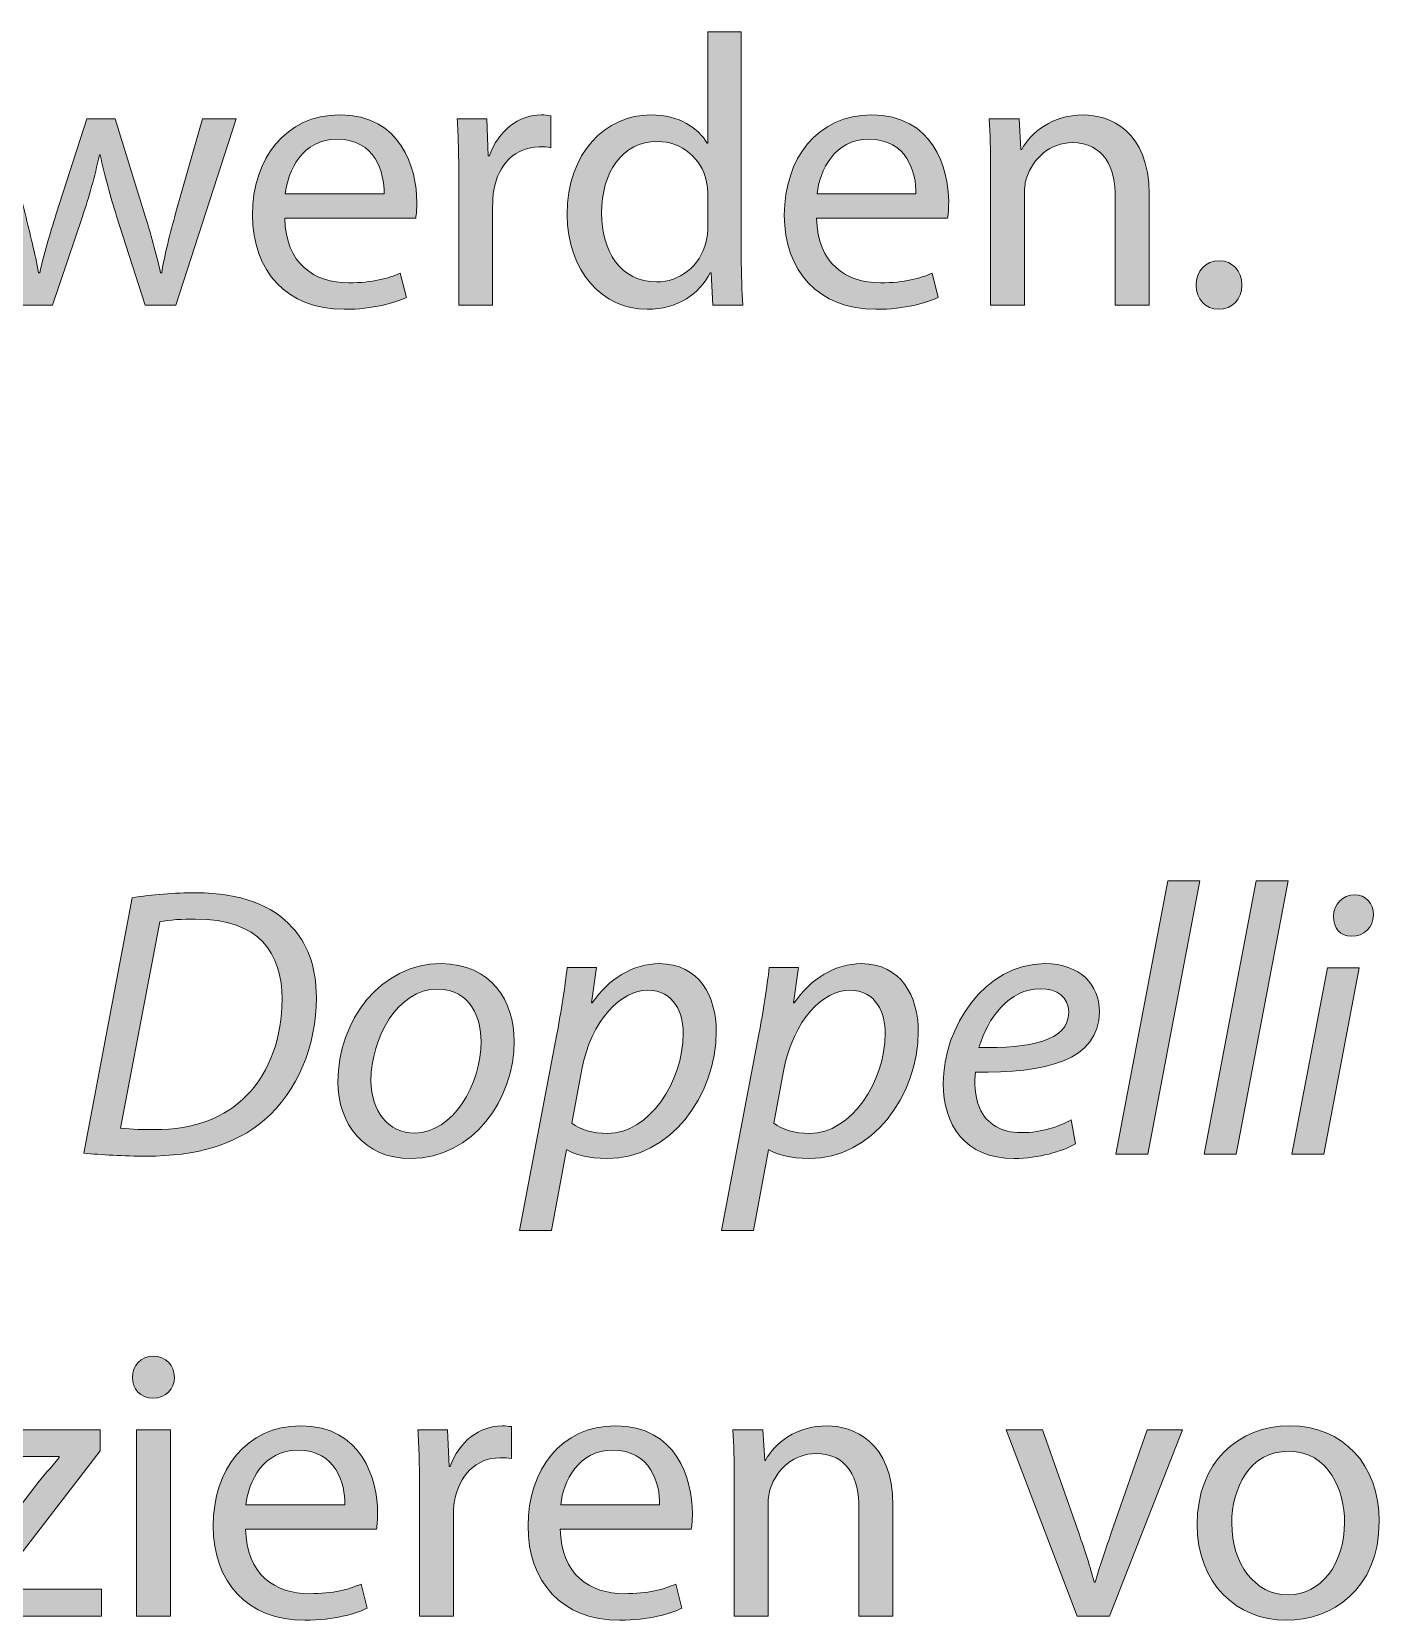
# Model space of a CAD drawing. Header units: inches. Extents: x 0 to 395, y 0 to 191.
# Drawn here: x 357.16 to 373.97, y 84.53 to 104.34 of the extents above; entities that cross this region are included whole.
import ezdxf

# ---------------------------------------------------------------- set-up
doc = ezdxf.new("R2010")
doc.units = ezdxf.units.IN
doc.header["$MEASUREMENT"] = 0
doc.layers.add('Template', color=7, linetype='Continuous')

# ---------------------------------------------------------------- blocks, each defined once
blk = doc.blocks.new('block 4')
at = {"layer": 'Template', "true_color": 0xf6921e}
h = blk.add_hatch(color=30, dxfattribs=at)
h.dxf.hatch_style = 2
edge = h.paths.add_edge_path()
edge.add_spline(control_points=[(366.014, 104.344), (366.014, 104.344), (366.014, 101.535), (366.014, 101.535), (366.014, 101.329), (366.023, 101.093), (366.033, 100.935), (366.033, 100.935), (365.658, 100.935), (365.658, 100.935), (365.658, 100.935), (365.639, 101.338), (365.639, 101.338), (365.639, 101.338), (365.625, 101.338), (365.625, 101.338), (365.5, 101.079), (365.221, 100.882), (364.842, 100.882), (364.28, 100.882), (363.843, 101.357), (363.843, 102.063), (363.839, 102.836), (364.324, 103.307), (364.885, 103.307), (365.246, 103.307), (365.481, 103.139), (365.587, 102.956), (365.587, 102.956), (365.596, 102.956), (365.596, 102.956), (365.596, 102.956), (365.596, 104.344), (365.596, 104.344), (365.596, 104.344), (366.014, 104.344), (366.014, 104.344)], knot_values=[0, 0, 0, 0, 1, 1, 1, 2, 2, 2, 3, 3, 3, 4, 4, 4, 5, 5, 5, 6, 6, 6, 7, 7, 7, 8, 8, 8, 9, 9, 9, 10, 10, 10, 11, 11, 11, 12, 12, 12, 12], degree=3, periodic=1)
edge = h.paths.add_edge_path()
edge.add_spline(control_points=[(365.596, 102.313), (365.596, 102.365), (365.591, 102.437), (365.577, 102.491), (365.514, 102.754), (365.284, 102.975), (364.967, 102.975), (364.53, 102.975), (364.271, 102.591), (364.271, 102.082), (364.271, 101.612), (364.506, 101.223), (364.958, 101.223), (365.241, 101.223), (365.5, 101.415), (365.577, 101.727), (365.591, 101.785), (365.596, 101.842), (365.596, 101.909), (365.596, 101.909), (365.596, 102.313), (365.596, 102.313)], knot_values=[0, 0, 0, 0, 1, 1, 1, 2, 2, 2, 3, 3, 3, 4, 4, 4, 5, 5, 5, 6, 6, 6, 7, 7, 7, 7], degree=3, periodic=1)
h = blk.add_hatch(color=30, dxfattribs=at)
h.dxf.hatch_style = 2
edge = h.paths.add_edge_path()
edge.add_spline(control_points=[(356.769, 103.259), (356.769, 103.259), (357.081, 102.077), (357.081, 102.077), (357.143, 101.818), (357.205, 101.578), (357.249, 101.338), (357.249, 101.338), (357.263, 101.338), (357.263, 101.338), (357.316, 101.573), (357.393, 101.823), (357.469, 102.073), (357.469, 102.073), (357.849, 103.259), (357.849, 103.259), (357.849, 103.259), (358.204, 103.259), (358.204, 103.259), (358.204, 103.259), (358.564, 102.097), (358.564, 102.097), (358.651, 101.818), (358.718, 101.573), (358.771, 101.338), (358.771, 101.338), (358.785, 101.338), (358.785, 101.338), (358.824, 101.573), (358.886, 101.818), (358.963, 102.092), (358.963, 102.092), (359.294, 103.259), (359.294, 103.259), (359.294, 103.259), (359.712, 103.259), (359.712, 103.259), (359.712, 103.259), (358.963, 100.935), (358.963, 100.935), (358.963, 100.935), (358.579, 100.935), (358.579, 100.935), (358.579, 100.935), (358.223, 102.044), (358.223, 102.044), (358.142, 102.303), (358.075, 102.534), (358.017, 102.808), (358.017, 102.808), (358.007, 102.808), (358.007, 102.808), (357.95, 102.529), (357.878, 102.289), (357.796, 102.039), (357.796, 102.039), (357.421, 100.935), (357.421, 100.935), (357.421, 100.935), (357.037, 100.935), (357.037, 100.935), (357.037, 100.935), (356.337, 103.259), (356.337, 103.259), (356.337, 103.259), (356.769, 103.259), (356.769, 103.259)], knot_values=[0, 0, 0, 0, 1, 1, 1, 2, 2, 2, 3, 3, 3, 4, 4, 4, 5, 5, 5, 6, 6, 6, 7, 7, 7, 8, 8, 8, 9, 9, 9, 10, 10, 10, 11, 11, 11, 12, 12, 12, 13, 13, 13, 14, 14, 14, 15, 15, 15, 16, 16, 16, 17, 17, 17, 18, 18, 18, 19, 19, 19, 20, 20, 20, 21, 21, 21, 22, 22, 22, 22], degree=3, periodic=1)
h = blk.add_hatch(color=30, dxfattribs=at)
h.dxf.hatch_style = 2
edge = h.paths.add_edge_path()
edge.add_spline(control_points=[(360.32, 102.02), (360.33, 101.448), (360.69, 101.213), (361.118, 101.213), (361.42, 101.213), (361.607, 101.266), (361.761, 101.333), (361.761, 101.333), (361.838, 101.031), (361.838, 101.031), (361.689, 100.964), (361.43, 100.882), (361.06, 100.882), (360.345, 100.882), (359.917, 101.357), (359.917, 102.058), (359.917, 102.759), (360.33, 103.307), (361.007, 103.307), (361.771, 103.307), (361.967, 102.644), (361.967, 102.217), (361.967, 102.13), (361.962, 102.068), (361.953, 102.02), (361.953, 102.02), (360.32, 102.02), (360.32, 102.02)], knot_values=[0, 0, 0, 0, 1, 1, 1, 2, 2, 2, 3, 3, 3, 4, 4, 4, 5, 5, 5, 6, 6, 6, 7, 7, 7, 8, 8, 8, 9, 9, 9, 9], degree=3, periodic=1)
edge = h.paths.add_edge_path()
edge.add_spline(control_points=[(361.559, 102.322), (361.564, 102.586), (361.449, 103.004), (360.974, 103.004), (360.541, 103.004), (360.359, 102.615), (360.325, 102.322), (360.325, 102.322), (361.559, 102.322), (361.559, 102.322)], knot_values=[0, 0, 0, 0, 1, 1, 1, 2, 2, 2, 3, 3, 3, 3], degree=3, periodic=1)
h = blk.add_hatch(color=30, dxfattribs=at)
h.dxf.hatch_style = 2
edge = h.paths.add_edge_path()
edge.add_spline(control_points=[(362.49, 102.534), (362.49, 102.808), (362.485, 103.043), (362.471, 103.259), (362.471, 103.259), (362.84, 103.259), (362.84, 103.259), (362.84, 103.259), (362.859, 102.798), (362.859, 102.798), (362.859, 102.798), (362.874, 102.798), (362.874, 102.798), (362.979, 103.11), (363.239, 103.307), (363.522, 103.307), (363.565, 103.307), (363.599, 103.302), (363.637, 103.297), (363.637, 103.297), (363.637, 102.898), (363.637, 102.898), (363.594, 102.908), (363.551, 102.908), (363.493, 102.908), (363.196, 102.908), (362.984, 102.687), (362.927, 102.37), (362.917, 102.313), (362.913, 102.241), (362.913, 102.174), (362.913, 102.174), (362.913, 100.935), (362.913, 100.935), (362.913, 100.935), (362.49, 100.935), (362.49, 100.935), (362.49, 100.935), (362.49, 102.534), (362.49, 102.534)], knot_values=[0, 0, 0, 0, 1, 1, 1, 2, 2, 2, 3, 3, 3, 4, 4, 4, 5, 5, 5, 6, 6, 6, 7, 7, 7, 8, 8, 8, 9, 9, 9, 10, 10, 10, 11, 11, 11, 12, 12, 12, 13, 13, 13, 13], degree=3, periodic=1)
h = blk.add_hatch(color=30, dxfattribs=at)
h.dxf.hatch_style = 2
edge = h.paths.add_edge_path()
edge.add_spline(control_points=[(366.954, 102.02), (366.964, 101.448), (367.324, 101.213), (367.751, 101.213), (368.053, 101.213), (368.241, 101.266), (368.394, 101.333), (368.394, 101.333), (368.471, 101.031), (368.471, 101.031), (368.322, 100.964), (368.063, 100.882), (367.693, 100.882), (366.978, 100.882), (366.551, 101.357), (366.551, 102.058), (366.551, 102.759), (366.964, 103.307), (367.641, 103.307), (368.404, 103.307), (368.601, 102.644), (368.601, 102.217), (368.601, 102.13), (368.596, 102.068), (368.587, 102.02), (368.587, 102.02), (366.954, 102.02), (366.954, 102.02)], knot_values=[0, 0, 0, 0, 1, 1, 1, 2, 2, 2, 3, 3, 3, 4, 4, 4, 5, 5, 5, 6, 6, 6, 7, 7, 7, 8, 8, 8, 9, 9, 9, 9], degree=3, periodic=1)
edge = h.paths.add_edge_path()
edge.add_spline(control_points=[(368.193, 102.322), (368.197, 102.586), (368.082, 103.004), (367.607, 103.004), (367.175, 103.004), (366.992, 102.615), (366.959, 102.322), (366.959, 102.322), (368.193, 102.322), (368.193, 102.322)], knot_values=[0, 0, 0, 0, 1, 1, 1, 2, 2, 2, 3, 3, 3, 3], degree=3, periodic=1)
h = blk.add_hatch(color=30, dxfattribs=at)
h.dxf.hatch_style = 2
edge = h.paths.add_edge_path()
edge.add_spline(control_points=[(369.123, 102.63), (369.123, 102.875), (369.119, 103.067), (369.104, 103.259), (369.104, 103.259), (369.479, 103.259), (369.479, 103.259), (369.479, 103.259), (369.503, 102.875), (369.503, 102.875), (369.503, 102.875), (369.512, 102.875), (369.512, 102.875), (369.628, 103.091), (369.896, 103.307), (370.281, 103.307), (370.602, 103.307), (371.102, 103.115), (371.102, 102.318), (371.102, 102.318), (371.102, 100.935), (371.102, 100.935), (371.102, 100.935), (370.679, 100.935), (370.679, 100.935), (370.679, 100.935), (370.679, 102.275), (370.679, 102.275), (370.679, 102.649), (370.54, 102.961), (370.141, 102.961), (369.868, 102.961), (369.652, 102.764), (369.575, 102.529), (369.555, 102.476), (369.546, 102.404), (369.546, 102.332), (369.546, 102.332), (369.546, 100.935), (369.546, 100.935), (369.546, 100.935), (369.123, 100.935), (369.123, 100.935), (369.123, 100.935), (369.123, 102.63), (369.123, 102.63)], knot_values=[0, 0, 0, 0, 1, 1, 1, 2, 2, 2, 3, 3, 3, 4, 4, 4, 5, 5, 5, 6, 6, 6, 7, 7, 7, 8, 8, 8, 9, 9, 9, 10, 10, 10, 11, 11, 11, 12, 12, 12, 13, 13, 13, 14, 14, 14, 15, 15, 15, 15], degree=3, periodic=1)
h = blk.add_hatch(color=30, dxfattribs=at)
h.dxf.hatch_style = 2
edge = h.paths.add_edge_path()
edge.add_spline(control_points=[(371.687, 101.185), (371.687, 101.357), (371.806, 101.487), (371.975, 101.487), (372.143, 101.487), (372.258, 101.362), (372.258, 101.185), (372.258, 101.012), (372.143, 100.882), (371.965, 100.882), (371.802, 100.882), (371.687, 101.012), (371.687, 101.185)], knot_values=[0, 0, 0, 0, 1, 1, 1, 2, 2, 2, 3, 3, 3, 4, 4, 4, 4], degree=3, periodic=1)
at = {"layer": 'Template', "lineweight": 0}
for points, knots in [([(366.014, 104.344), (366.014, 104.344), (366.014, 101.535), (366.014, 101.535), (366.014, 101.329), (366.023, 101.093), (366.033, 100.935), (366.033, 100.935), (365.658, 100.935), (365.658, 100.935), (365.658, 100.935), (365.639, 101.338), (365.639, 101.338), (365.639, 101.338), (365.625, 101.338), (365.625, 101.338), (365.5, 101.079), (365.221, 100.882), (364.842, 100.882), (364.28, 100.882), (363.843, 101.357), (363.843, 102.063), (363.839, 102.836), (364.324, 103.307), (364.885, 103.307), (365.246, 103.307), (365.481, 103.139), (365.587, 102.956), (365.587, 102.956), (365.596, 102.956), (365.596, 102.956), (365.596, 102.956), (365.596, 104.344), (365.596, 104.344), (365.596, 104.344), (366.014, 104.344), (366.014, 104.344)], [0, 0, 0, 0, 1, 1, 1, 2, 2, 2, 3, 3, 3, 4, 4, 4, 5, 5, 5, 6, 6, 6, 7, 7, 7, 8, 8, 8, 9, 9, 9, 10, 10, 10, 11, 11, 11, 12, 12, 12, 12]), ([(356.769, 103.259), (356.769, 103.259), (357.081, 102.077), (357.081, 102.077), (357.143, 101.818), (357.205, 101.578), (357.249, 101.338), (357.249, 101.338), (357.263, 101.338), (357.263, 101.338), (357.316, 101.573), (357.393, 101.823), (357.469, 102.073), (357.469, 102.073), (357.849, 103.259), (357.849, 103.259), (357.849, 103.259), (358.204, 103.259), (358.204, 103.259), (358.204, 103.259), (358.564, 102.097), (358.564, 102.097), (358.651, 101.818), (358.718, 101.573), (358.771, 101.338), (358.771, 101.338), (358.785, 101.338), (358.785, 101.338), (358.824, 101.573), (358.886, 101.818), (358.963, 102.092), (358.963, 102.092), (359.294, 103.259), (359.294, 103.259), (359.294, 103.259), (359.712, 103.259), (359.712, 103.259), (359.712, 103.259), (358.963, 100.935), (358.963, 100.935), (358.963, 100.935), (358.579, 100.935), (358.579, 100.935), (358.579, 100.935), (358.223, 102.044), (358.223, 102.044), (358.142, 102.303), (358.075, 102.534), (358.017, 102.808), (358.017, 102.808), (358.007, 102.808), (358.007, 102.808), (357.95, 102.529), (357.878, 102.289), (357.796, 102.039), (357.796, 102.039), (357.421, 100.935), (357.421, 100.935), (357.421, 100.935), (357.037, 100.935), (357.037, 100.935), (357.037, 100.935), (356.337, 103.259), (356.337, 103.259), (356.337, 103.259), (356.769, 103.259), (356.769, 103.259)], [0, 0, 0, 0, 1, 1, 1, 2, 2, 2, 3, 3, 3, 4, 4, 4, 5, 5, 5, 6, 6, 6, 7, 7, 7, 8, 8, 8, 9, 9, 9, 10, 10, 10, 11, 11, 11, 12, 12, 12, 13, 13, 13, 14, 14, 14, 15, 15, 15, 16, 16, 16, 17, 17, 17, 18, 18, 18, 19, 19, 19, 20, 20, 20, 21, 21, 21, 22, 22, 22, 22]), ([(360.32, 102.02), (360.33, 101.448), (360.69, 101.213), (361.118, 101.213), (361.42, 101.213), (361.607, 101.266), (361.761, 101.333), (361.761, 101.333), (361.838, 101.031), (361.838, 101.031), (361.689, 100.964), (361.43, 100.882), (361.06, 100.882), (360.345, 100.882), (359.917, 101.357), (359.917, 102.058), (359.917, 102.759), (360.33, 103.307), (361.007, 103.307), (361.771, 103.307), (361.967, 102.644), (361.967, 102.217), (361.967, 102.13), (361.962, 102.068), (361.953, 102.02), (361.953, 102.02), (360.32, 102.02), (360.32, 102.02)], [0, 0, 0, 0, 1, 1, 1, 2, 2, 2, 3, 3, 3, 4, 4, 4, 5, 5, 5, 6, 6, 6, 7, 7, 7, 8, 8, 8, 9, 9, 9, 9]), ([(362.49, 102.534), (362.49, 102.808), (362.485, 103.043), (362.471, 103.259), (362.471, 103.259), (362.84, 103.259), (362.84, 103.259), (362.84, 103.259), (362.859, 102.798), (362.859, 102.798), (362.859, 102.798), (362.874, 102.798), (362.874, 102.798), (362.979, 103.11), (363.239, 103.307), (363.522, 103.307), (363.565, 103.307), (363.599, 103.302), (363.637, 103.297), (363.637, 103.297), (363.637, 102.898), (363.637, 102.898), (363.594, 102.908), (363.551, 102.908), (363.493, 102.908), (363.196, 102.908), (362.984, 102.687), (362.927, 102.37), (362.917, 102.313), (362.913, 102.241), (362.913, 102.174), (362.913, 102.174), (362.913, 100.935), (362.913, 100.935), (362.913, 100.935), (362.49, 100.935), (362.49, 100.935), (362.49, 100.935), (362.49, 102.534), (362.49, 102.534)], [0, 0, 0, 0, 1, 1, 1, 2, 2, 2, 3, 3, 3, 4, 4, 4, 5, 5, 5, 6, 6, 6, 7, 7, 7, 8, 8, 8, 9, 9, 9, 10, 10, 10, 11, 11, 11, 12, 12, 12, 13, 13, 13, 13]), ([(366.954, 102.02), (366.964, 101.448), (367.324, 101.213), (367.751, 101.213), (368.053, 101.213), (368.241, 101.266), (368.394, 101.333), (368.394, 101.333), (368.471, 101.031), (368.471, 101.031), (368.322, 100.964), (368.063, 100.882), (367.693, 100.882), (366.978, 100.882), (366.551, 101.357), (366.551, 102.058), (366.551, 102.759), (366.964, 103.307), (367.641, 103.307), (368.404, 103.307), (368.601, 102.644), (368.601, 102.217), (368.601, 102.13), (368.596, 102.068), (368.587, 102.02), (368.587, 102.02), (366.954, 102.02), (366.954, 102.02)], [0, 0, 0, 0, 1, 1, 1, 2, 2, 2, 3, 3, 3, 4, 4, 4, 5, 5, 5, 6, 6, 6, 7, 7, 7, 8, 8, 8, 9, 9, 9, 9]), ([(369.123, 102.63), (369.123, 102.875), (369.119, 103.067), (369.104, 103.259), (369.104, 103.259), (369.479, 103.259), (369.479, 103.259), (369.479, 103.259), (369.503, 102.875), (369.503, 102.875), (369.503, 102.875), (369.512, 102.875), (369.512, 102.875), (369.628, 103.091), (369.896, 103.307), (370.281, 103.307), (370.602, 103.307), (371.102, 103.115), (371.102, 102.318), (371.102, 102.318), (371.102, 100.935), (371.102, 100.935), (371.102, 100.935), (370.679, 100.935), (370.679, 100.935), (370.679, 100.935), (370.679, 102.275), (370.679, 102.275), (370.679, 102.649), (370.54, 102.961), (370.141, 102.961), (369.868, 102.961), (369.652, 102.764), (369.575, 102.529), (369.555, 102.476), (369.546, 102.404), (369.546, 102.332), (369.546, 102.332), (369.546, 100.935), (369.546, 100.935), (369.546, 100.935), (369.123, 100.935), (369.123, 100.935), (369.123, 100.935), (369.123, 102.63), (369.123, 102.63)], [0, 0, 0, 0, 1, 1, 1, 2, 2, 2, 3, 3, 3, 4, 4, 4, 5, 5, 5, 6, 6, 6, 7, 7, 7, 8, 8, 8, 9, 9, 9, 10, 10, 10, 11, 11, 11, 12, 12, 12, 13, 13, 13, 14, 14, 14, 15, 15, 15, 15]), ([(361.559, 102.322), (361.564, 102.586), (361.449, 103.004), (360.974, 103.004), (360.541, 103.004), (360.359, 102.615), (360.325, 102.322), (360.325, 102.322), (361.559, 102.322), (361.559, 102.322)], [0, 0, 0, 0, 1, 1, 1, 2, 2, 2, 3, 3, 3, 3]), ([(365.596, 102.313), (365.596, 102.365), (365.591, 102.437), (365.577, 102.491), (365.514, 102.754), (365.284, 102.975), (364.967, 102.975), (364.53, 102.975), (364.271, 102.591), (364.271, 102.082), (364.271, 101.612), (364.506, 101.223), (364.958, 101.223), (365.241, 101.223), (365.5, 101.415), (365.577, 101.727), (365.591, 101.785), (365.596, 101.842), (365.596, 101.909), (365.596, 101.909), (365.596, 102.313), (365.596, 102.313)], [0, 0, 0, 0, 1, 1, 1, 2, 2, 2, 3, 3, 3, 4, 4, 4, 5, 5, 5, 6, 6, 6, 7, 7, 7, 7]), ([(368.193, 102.322), (368.197, 102.586), (368.082, 103.004), (367.607, 103.004), (367.175, 103.004), (366.992, 102.615), (366.959, 102.322), (366.959, 102.322), (368.193, 102.322), (368.193, 102.322)], [0, 0, 0, 0, 1, 1, 1, 2, 2, 2, 3, 3, 3, 3]), ([(371.687, 101.185), (371.687, 101.357), (371.806, 101.487), (371.975, 101.487), (372.143, 101.487), (372.258, 101.362), (372.258, 101.185), (372.258, 101.012), (372.143, 100.882), (371.965, 100.882), (371.802, 100.882), (371.687, 101.012), (371.687, 101.185)], [0, 0, 0, 0, 1, 1, 1, 2, 2, 2, 3, 3, 3, 4, 4, 4, 4])]:
    blk.add_open_spline(points, degree=3, knots=knots, dxfattribs=at)
blk = doc.blocks.new('block 5')
at = {"layer": 'Template', "true_color": 0xf6921e}
h = blk.add_hatch(color=30, dxfattribs=at)
h.dxf.hatch_style = 2
h.paths.add_polyline_path([(370.688, 90.343), (371.336, 93.752), (371.735, 93.752), (371.086, 90.343)])
h = blk.add_hatch(color=30, dxfattribs=at)
h.dxf.hatch_style = 2
h.paths.add_polyline_path([(371.787, 90.343), (372.436, 93.752), (372.834, 93.752), (372.186, 90.343)])
h = blk.add_hatch(color=30, dxfattribs=at)
h.dxf.hatch_style = 2
edge = h.paths.add_edge_path()
edge.add_spline(control_points=[(358.415, 93.541), (358.665, 93.584), (358.938, 93.604), (359.221, 93.604), (359.759, 93.604), (360.172, 93.45), (360.412, 93.171), (360.585, 92.994), (360.715, 92.701), (360.715, 92.293), (360.715, 91.707), (360.48, 91.126), (360.067, 90.77), (359.692, 90.454), (359.221, 90.319), (358.597, 90.319), (358.314, 90.319), (358.021, 90.334), (357.814, 90.358), (357.814, 90.358), (358.415, 93.541), (358.415, 93.541)], knot_values=[0, 0, 0, 0, 1, 1, 1, 2, 2, 2, 3, 3, 3, 4, 4, 4, 5, 5, 5, 6, 6, 6, 7, 7, 7, 7], degree=3, periodic=1)
edge = h.paths.add_edge_path()
edge.add_spline(control_points=[(358.271, 90.67), (358.415, 90.65), (358.568, 90.65), (358.689, 90.65), (359.202, 90.65), (359.577, 90.799), (359.846, 91.078), (360.139, 91.376), (360.287, 91.817), (360.287, 92.273), (360.287, 92.849), (360.009, 93.277), (359.202, 93.277), (359.058, 93.277), (358.876, 93.267), (358.761, 93.243), (358.761, 93.243), (358.271, 90.67), (358.271, 90.67)], knot_values=[0, 0, 0, 0, 1, 1, 1, 2, 2, 2, 3, 3, 3, 4, 4, 4, 5, 5, 5, 6, 6, 6, 6], degree=3, periodic=1)
h = blk.add_hatch(color=30, dxfattribs=at)
h.dxf.hatch_style = 2
h.paths.add_polyline_path([(372.882, 90.343), (373.328, 92.667), (373.722, 92.667), (373.28, 90.343)])
edge = h.paths.add_edge_path()
edge.add_spline(control_points=[(373.4, 93.31), (373.405, 93.464), (373.52, 93.579), (373.659, 93.579), (373.804, 93.579), (373.9, 93.474), (373.9, 93.33), (373.895, 93.171), (373.784, 93.061), (373.626, 93.061), (373.487, 93.061), (373.4, 93.166), (373.4, 93.31)], knot_values=[0, 0, 0, 0, 1, 1, 1, 2, 2, 2, 3, 3, 3, 4, 4, 4, 4], degree=3, periodic=1)
h = blk.add_hatch(color=30, dxfattribs=at)
h.dxf.hatch_style = 2
edge = h.paths.add_edge_path()
edge.add_spline(control_points=[(363.182, 91.755), (363.182, 91.035), (362.673, 90.29), (361.89, 90.29), (361.309, 90.29), (360.983, 90.722), (360.983, 91.246), (360.983, 92.014), (361.516, 92.72), (362.269, 92.72), (362.898, 92.72), (363.182, 92.245), (363.182, 91.755)], knot_values=[0, 0, 0, 0, 1, 1, 1, 2, 2, 2, 3, 3, 3, 4, 4, 4, 4], degree=3, periodic=1)
edge = h.paths.add_edge_path()
edge.add_spline(control_points=[(361.395, 91.26), (361.395, 90.881), (361.607, 90.607), (361.943, 90.607), (362.413, 90.607), (362.769, 91.212), (362.769, 91.755), (362.769, 92.024), (362.644, 92.403), (362.226, 92.403), (361.727, 92.403), (361.395, 91.793), (361.395, 91.26)], knot_values=[0, 0, 0, 0, 1, 1, 1, 2, 2, 2, 3, 3, 3, 4, 4, 4, 4], degree=3, periodic=1)
h = blk.add_hatch(color=30, dxfattribs=at)
h.dxf.hatch_style = 2
edge = h.paths.add_edge_path()
edge.add_spline(control_points=[(363.248, 89.392), (363.248, 89.392), (363.714, 91.841), (363.714, 91.841), (363.767, 92.125), (363.815, 92.437), (363.843, 92.672), (363.843, 92.672), (364.209, 92.672), (364.209, 92.672), (364.209, 92.672), (364.146, 92.23), (364.146, 92.23), (364.146, 92.23), (364.156, 92.23), (364.156, 92.23), (364.362, 92.537), (364.67, 92.72), (364.991, 92.72), (365.491, 92.72), (365.702, 92.307), (365.702, 91.88), (365.702, 91.059), (365.116, 90.29), (364.343, 90.29), (364.098, 90.29), (363.935, 90.343), (363.843, 90.396), (363.843, 90.396), (363.834, 90.396), (363.834, 90.396), (363.834, 90.396), (363.647, 89.392), (363.647, 89.392), (363.647, 89.392), (363.248, 89.392), (363.248, 89.392)], knot_values=[0, 0, 0, 0, 1, 1, 1, 2, 2, 2, 3, 3, 3, 4, 4, 4, 5, 5, 5, 6, 6, 6, 7, 7, 7, 8, 8, 8, 9, 9, 9, 10, 10, 10, 11, 11, 11, 12, 12, 12, 12], degree=3, periodic=1)
edge = h.paths.add_edge_path()
edge.add_spline(control_points=[(363.901, 90.732), (364.007, 90.65), (364.156, 90.603), (364.348, 90.603), (364.861, 90.603), (365.289, 91.241), (365.289, 91.851), (365.289, 92.096), (365.183, 92.389), (364.842, 92.389), (364.53, 92.389), (364.141, 92.033), (364.021, 91.38), (364.021, 91.38), (363.901, 90.732), (363.901, 90.732)], knot_values=[0, 0, 0, 0, 1, 1, 1, 2, 2, 2, 3, 3, 3, 4, 4, 4, 5, 5, 5, 5], degree=3, periodic=1)
h = blk.add_hatch(color=30, dxfattribs=at)
h.dxf.hatch_style = 2
edge = h.paths.add_edge_path()
edge.add_spline(control_points=[(365.768, 89.392), (365.768, 89.392), (366.234, 91.841), (366.234, 91.841), (366.287, 92.125), (366.335, 92.437), (366.363, 92.672), (366.363, 92.672), (366.728, 92.672), (366.728, 92.672), (366.728, 92.672), (366.666, 92.23), (366.666, 92.23), (366.666, 92.23), (366.675, 92.23), (366.675, 92.23), (366.882, 92.537), (367.189, 92.72), (367.511, 92.72), (368.01, 92.72), (368.221, 92.307), (368.221, 91.88), (368.221, 91.059), (367.636, 90.29), (366.863, 90.29), (366.618, 90.29), (366.455, 90.343), (366.363, 90.396), (366.363, 90.396), (366.354, 90.396), (366.354, 90.396), (366.354, 90.396), (366.166, 89.392), (366.166, 89.392), (366.166, 89.392), (365.768, 89.392), (365.768, 89.392)], knot_values=[0, 0, 0, 0, 1, 1, 1, 2, 2, 2, 3, 3, 3, 4, 4, 4, 5, 5, 5, 6, 6, 6, 7, 7, 7, 8, 8, 8, 9, 9, 9, 10, 10, 10, 11, 11, 11, 12, 12, 12, 12], degree=3, periodic=1)
edge = h.paths.add_edge_path()
edge.add_spline(control_points=[(366.421, 90.732), (366.526, 90.65), (366.675, 90.603), (366.868, 90.603), (367.382, 90.603), (367.809, 91.241), (367.809, 91.851), (367.809, 92.096), (367.703, 92.389), (367.362, 92.389), (367.05, 92.389), (366.661, 92.033), (366.541, 91.38), (366.541, 91.38), (366.421, 90.732), (366.421, 90.732)], knot_values=[0, 0, 0, 0, 1, 1, 1, 2, 2, 2, 3, 3, 3, 4, 4, 4, 5, 5, 5, 5], degree=3, periodic=1)
h = blk.add_hatch(color=30, dxfattribs=at)
h.dxf.hatch_style = 2
edge = h.paths.add_edge_path()
edge.add_spline(control_points=[(370.184, 90.473), (370.012, 90.377), (369.728, 90.29), (369.416, 90.29), (368.802, 90.29), (368.533, 90.713), (368.533, 91.226), (368.533, 91.928), (369.051, 92.72), (369.801, 92.72), (370.242, 92.72), (370.482, 92.456), (370.482, 92.12), (370.482, 91.51), (369.796, 91.352), (368.936, 91.366), (368.917, 91.265), (368.931, 91.049), (368.984, 90.924), (369.075, 90.713), (369.263, 90.612), (369.503, 90.612), (369.777, 90.612), (369.983, 90.694), (370.127, 90.77), (370.127, 90.77), (370.184, 90.473), (370.184, 90.473)], knot_values=[0, 0, 0, 0, 1, 1, 1, 2, 2, 2, 3, 3, 3, 4, 4, 4, 5, 5, 5, 6, 6, 6, 7, 7, 7, 8, 8, 8, 9, 9, 9, 9], degree=3, periodic=1)
edge = h.paths.add_edge_path()
edge.add_spline(control_points=[(369.743, 92.408), (369.363, 92.408), (369.08, 92.038), (368.979, 91.673), (369.608, 91.664), (370.098, 91.75), (370.098, 92.115), (370.098, 92.302), (369.954, 92.408), (369.743, 92.408)], knot_values=[0, 0, 0, 0, 1, 1, 1, 2, 2, 2, 3, 3, 3, 3], degree=3, periodic=1)
h = blk.add_hatch(color=30, dxfattribs=at)
h.dxf.hatch_style = 2
edge = h.paths.add_edge_path()
edge.add_spline(control_points=[(358.943, 87.56), (358.943, 87.416), (358.842, 87.301), (358.674, 87.301), (358.52, 87.301), (358.419, 87.416), (358.419, 87.56), (358.419, 87.704), (358.525, 87.824), (358.683, 87.824), (358.837, 87.824), (358.943, 87.709), (358.943, 87.56)], knot_values=[0, 0, 0, 0, 1, 1, 1, 2, 2, 2, 3, 3, 3, 4, 4, 4, 4], degree=3, periodic=1)
h.paths.add_polyline_path([(358.472, 84.583), (358.472, 86.907), (358.895, 86.907), (358.895, 84.583)])
h = blk.add_hatch(color=30, dxfattribs=at)
h.dxf.hatch_style = 2
edge = h.paths.add_edge_path()
edge.add_spline(control_points=[(356.154, 84.828), (356.154, 84.828), (357.201, 86.196), (357.201, 86.196), (357.306, 86.326), (357.402, 86.436), (357.508, 86.561), (357.508, 86.561), (357.508, 86.571), (357.508, 86.571), (357.508, 86.571), (356.25, 86.571), (356.25, 86.571), (356.25, 86.571), (356.25, 86.907), (356.25, 86.907), (356.25, 86.907), (358.017, 86.907), (358.017, 86.907), (358.017, 86.907), (358.017, 86.643), (358.017, 86.643), (358.017, 86.643), (356.979, 85.294), (356.979, 85.294), (356.879, 85.164), (356.788, 85.044), (356.682, 84.929), (356.682, 84.929), (356.682, 84.919), (356.682, 84.919), (356.682, 84.919), (358.036, 84.919), (358.036, 84.919), (358.036, 84.919), (358.036, 84.583), (358.036, 84.583), (358.036, 84.583), (356.154, 84.583), (356.154, 84.583), (356.154, 84.583), (356.154, 84.828), (356.154, 84.828)], knot_values=[0, 0, 0, 0, 1, 1, 1, 2, 2, 2, 3, 3, 3, 4, 4, 4, 5, 5, 5, 6, 6, 6, 7, 7, 7, 8, 8, 8, 9, 9, 9, 10, 10, 10, 11, 11, 11, 12, 12, 12, 13, 13, 13, 14, 14, 14, 14], degree=3, periodic=1)
h = blk.add_hatch(color=30, dxfattribs=at)
h.dxf.hatch_style = 2
edge = h.paths.add_edge_path()
edge.add_spline(control_points=[(359.831, 85.668), (359.84, 85.097), (360.2, 84.861), (360.628, 84.861), (360.93, 84.861), (361.117, 84.914), (361.271, 84.982), (361.271, 84.982), (361.348, 84.679), (361.348, 84.679), (361.199, 84.612), (360.94, 84.53), (360.57, 84.53), (359.855, 84.53), (359.427, 85.005), (359.427, 85.706), (359.427, 86.407), (359.84, 86.955), (360.517, 86.955), (361.281, 86.955), (361.477, 86.292), (361.477, 85.865), (361.477, 85.778), (361.473, 85.716), (361.463, 85.668), (361.463, 85.668), (359.831, 85.668), (359.831, 85.668)], knot_values=[0, 0, 0, 0, 1, 1, 1, 2, 2, 2, 3, 3, 3, 4, 4, 4, 5, 5, 5, 6, 6, 6, 7, 7, 7, 8, 8, 8, 9, 9, 9, 9], degree=3, periodic=1)
edge = h.paths.add_edge_path()
edge.add_spline(control_points=[(361.069, 85.971), (361.074, 86.235), (360.959, 86.652), (360.484, 86.652), (360.051, 86.652), (359.869, 86.263), (359.835, 85.971), (359.835, 85.971), (361.069, 85.971), (361.069, 85.971)], knot_values=[0, 0, 0, 0, 1, 1, 1, 2, 2, 2, 3, 3, 3, 3], degree=3, periodic=1)
h = blk.add_hatch(color=30, dxfattribs=at)
h.dxf.hatch_style = 2
edge = h.paths.add_edge_path()
edge.add_spline(control_points=[(362, 86.182), (362, 86.456), (361.995, 86.691), (361.981, 86.907), (361.981, 86.907), (362.35, 86.907), (362.35, 86.907), (362.35, 86.907), (362.37, 86.446), (362.37, 86.446), (362.37, 86.446), (362.384, 86.446), (362.384, 86.446), (362.49, 86.758), (362.749, 86.955), (363.032, 86.955), (363.076, 86.955), (363.109, 86.95), (363.148, 86.945), (363.148, 86.945), (363.148, 86.547), (363.148, 86.547), (363.104, 86.556), (363.061, 86.556), (363.004, 86.556), (362.706, 86.556), (362.494, 86.335), (362.437, 86.019), (362.427, 85.961), (362.423, 85.889), (362.423, 85.822), (362.423, 85.822), (362.423, 84.583), (362.423, 84.583), (362.423, 84.583), (362, 84.583), (362, 84.583), (362, 84.583), (362, 86.182), (362, 86.182)], knot_values=[0, 0, 0, 0, 1, 1, 1, 2, 2, 2, 3, 3, 3, 4, 4, 4, 5, 5, 5, 6, 6, 6, 7, 7, 7, 8, 8, 8, 9, 9, 9, 10, 10, 10, 11, 11, 11, 12, 12, 12, 13, 13, 13, 13], degree=3, periodic=1)
h = blk.add_hatch(color=30, dxfattribs=at)
h.dxf.hatch_style = 2
edge = h.paths.add_edge_path()
edge.add_spline(control_points=[(363.757, 85.668), (363.767, 85.097), (364.127, 84.861), (364.554, 84.861), (364.856, 84.861), (365.044, 84.914), (365.197, 84.982), (365.197, 84.982), (365.274, 84.679), (365.274, 84.679), (365.125, 84.612), (364.866, 84.53), (364.496, 84.53), (363.781, 84.53), (363.354, 85.005), (363.354, 85.706), (363.354, 86.407), (363.767, 86.955), (364.444, 86.955), (365.207, 86.955), (365.404, 86.292), (365.404, 85.865), (365.404, 85.778), (365.399, 85.716), (365.39, 85.668), (365.39, 85.668), (363.757, 85.668), (363.757, 85.668)], knot_values=[0, 0, 0, 0, 1, 1, 1, 2, 2, 2, 3, 3, 3, 4, 4, 4, 5, 5, 5, 6, 6, 6, 7, 7, 7, 8, 8, 8, 9, 9, 9, 9], degree=3, periodic=1)
edge = h.paths.add_edge_path()
edge.add_spline(control_points=[(364.996, 85.971), (365, 86.235), (364.885, 86.652), (364.41, 86.652), (363.978, 86.652), (363.795, 86.263), (363.762, 85.971), (363.762, 85.971), (364.996, 85.971), (364.996, 85.971)], knot_values=[0, 0, 0, 0, 1, 1, 1, 2, 2, 2, 3, 3, 3, 3], degree=3, periodic=1)
h = blk.add_hatch(color=30, dxfattribs=at)
h.dxf.hatch_style = 2
edge = h.paths.add_edge_path()
edge.add_spline(control_points=[(365.926, 86.278), (365.926, 86.523), (365.922, 86.715), (365.907, 86.907), (365.907, 86.907), (366.282, 86.907), (366.282, 86.907), (366.282, 86.907), (366.306, 86.523), (366.306, 86.523), (366.306, 86.523), (366.315, 86.523), (366.315, 86.523), (366.431, 86.739), (366.699, 86.955), (367.084, 86.955), (367.405, 86.955), (367.905, 86.763), (367.905, 85.966), (367.905, 85.966), (367.905, 84.583), (367.905, 84.583), (367.905, 84.583), (367.482, 84.583), (367.482, 84.583), (367.482, 84.583), (367.482, 85.923), (367.482, 85.923), (367.482, 86.297), (367.343, 86.609), (366.944, 86.609), (366.67, 86.609), (366.454, 86.412), (366.378, 86.177), (366.358, 86.124), (366.349, 86.052), (366.349, 85.98), (366.349, 85.98), (366.349, 84.583), (366.349, 84.583), (366.349, 84.583), (365.926, 84.583), (365.926, 84.583), (365.926, 84.583), (365.926, 86.278), (365.926, 86.278)], knot_values=[0, 0, 0, 0, 1, 1, 1, 2, 2, 2, 3, 3, 3, 4, 4, 4, 5, 5, 5, 6, 6, 6, 7, 7, 7, 8, 8, 8, 9, 9, 9, 10, 10, 10, 11, 11, 11, 12, 12, 12, 13, 13, 13, 14, 14, 14, 15, 15, 15, 15], degree=3, periodic=1)
h = blk.add_hatch(color=30, dxfattribs=at)
h.dxf.hatch_style = 2
edge = h.paths.add_edge_path()
edge.add_spline(control_points=[(369.771, 86.907), (369.771, 86.907), (370.227, 85.606), (370.227, 85.606), (370.304, 85.39), (370.366, 85.198), (370.415, 85.005), (370.415, 85.005), (370.429, 85.005), (370.429, 85.005), (370.481, 85.198), (370.549, 85.39), (370.625, 85.606), (370.625, 85.606), (371.077, 86.907), (371.077, 86.907), (371.077, 86.907), (371.519, 86.907), (371.519, 86.907), (371.519, 86.907), (370.606, 84.583), (370.606, 84.583), (370.606, 84.583), (370.203, 84.583), (370.203, 84.583), (370.203, 84.583), (369.32, 86.907), (369.32, 86.907), (369.32, 86.907), (369.771, 86.907), (369.771, 86.907)], knot_values=[0, 0, 0, 0, 1, 1, 1, 2, 2, 2, 3, 3, 3, 4, 4, 4, 5, 5, 5, 6, 6, 6, 7, 7, 7, 8, 8, 8, 9, 9, 9, 10, 10, 10, 10], degree=3, periodic=1)
h = blk.add_hatch(color=30, dxfattribs=at)
h.dxf.hatch_style = 2
edge = h.paths.add_edge_path()
edge.add_spline(control_points=[(373.971, 85.764), (373.971, 84.905), (373.371, 84.53), (372.814, 84.53), (372.19, 84.53), (371.7, 84.991), (371.7, 85.726), (371.7, 86.499), (372.214, 86.955), (372.853, 86.955), (373.52, 86.955), (373.971, 86.47), (373.971, 85.764)], knot_values=[0, 0, 0, 0, 1, 1, 1, 2, 2, 2, 3, 3, 3, 4, 4, 4, 4], degree=3, periodic=1)
edge = h.paths.add_edge_path()
edge.add_spline(control_points=[(372.132, 85.74), (372.132, 85.231), (372.421, 84.847), (372.834, 84.847), (373.237, 84.847), (373.539, 85.226), (373.539, 85.75), (373.539, 86.144), (373.343, 86.638), (372.843, 86.638), (372.349, 86.638), (372.132, 86.177), (372.132, 85.74)], knot_values=[0, 0, 0, 0, 1, 1, 1, 2, 2, 2, 3, 3, 3, 4, 4, 4, 4], degree=3, periodic=1)
at = {"layer": 'Template', "lineweight": 0}
for points in [[(370.688, 90.343), (371.336, 93.752), (371.735, 93.752), (371.086, 90.343), (370.688, 90.343)], [(371.787, 90.343), (372.436, 93.752), (372.834, 93.752), (372.186, 90.343), (371.787, 90.343)], [(372.882, 90.343), (373.328, 92.667), (373.722, 92.667), (373.28, 90.343), (372.882, 90.343)], [(358.472, 84.583), (358.472, 86.907), (358.895, 86.907), (358.895, 84.583), (358.472, 84.583)]]:
    blk.add_lwpolyline(points, dxfattribs=at)
for points, knots in [([(358.415, 93.541), (358.665, 93.584), (358.938, 93.604), (359.221, 93.604), (359.759, 93.604), (360.172, 93.45), (360.412, 93.171), (360.585, 92.994), (360.715, 92.701), (360.715, 92.293), (360.715, 91.707), (360.48, 91.126), (360.067, 90.77), (359.692, 90.454), (359.221, 90.319), (358.597, 90.319), (358.314, 90.319), (358.021, 90.334), (357.814, 90.358), (357.814, 90.358), (358.415, 93.541), (358.415, 93.541)], [0, 0, 0, 0, 1, 1, 1, 2, 2, 2, 3, 3, 3, 4, 4, 4, 5, 5, 5, 6, 6, 6, 7, 7, 7, 7]), ([(373.4, 93.31), (373.405, 93.464), (373.52, 93.579), (373.659, 93.579), (373.804, 93.579), (373.9, 93.474), (373.9, 93.33), (373.895, 93.171), (373.784, 93.061), (373.626, 93.061), (373.487, 93.061), (373.4, 93.166), (373.4, 93.31)], [0, 0, 0, 0, 1, 1, 1, 2, 2, 2, 3, 3, 3, 4, 4, 4, 4]), ([(358.271, 90.67), (358.415, 90.65), (358.568, 90.65), (358.689, 90.65), (359.202, 90.65), (359.577, 90.799), (359.846, 91.078), (360.139, 91.376), (360.287, 91.817), (360.287, 92.273), (360.287, 92.849), (360.009, 93.277), (359.202, 93.277), (359.058, 93.277), (358.876, 93.267), (358.761, 93.243), (358.761, 93.243), (358.271, 90.67), (358.271, 90.67)], [0, 0, 0, 0, 1, 1, 1, 2, 2, 2, 3, 3, 3, 4, 4, 4, 5, 5, 5, 6, 6, 6, 6]), ([(363.182, 91.755), (363.182, 91.035), (362.673, 90.29), (361.89, 90.29), (361.309, 90.29), (360.983, 90.722), (360.983, 91.246), (360.983, 92.014), (361.516, 92.72), (362.269, 92.72), (362.898, 92.72), (363.182, 92.245), (363.182, 91.755)], [0, 0, 0, 0, 1, 1, 1, 2, 2, 2, 3, 3, 3, 4, 4, 4, 4]), ([(363.248, 89.392), (363.248, 89.392), (363.714, 91.841), (363.714, 91.841), (363.767, 92.125), (363.815, 92.437), (363.843, 92.672), (363.843, 92.672), (364.209, 92.672), (364.209, 92.672), (364.209, 92.672), (364.146, 92.23), (364.146, 92.23), (364.146, 92.23), (364.156, 92.23), (364.156, 92.23), (364.362, 92.537), (364.67, 92.72), (364.991, 92.72), (365.491, 92.72), (365.702, 92.307), (365.702, 91.88), (365.702, 91.059), (365.116, 90.29), (364.343, 90.29), (364.098, 90.29), (363.935, 90.343), (363.843, 90.396), (363.843, 90.396), (363.834, 90.396), (363.834, 90.396), (363.834, 90.396), (363.647, 89.392), (363.647, 89.392), (363.647, 89.392), (363.248, 89.392), (363.248, 89.392)], [0, 0, 0, 0, 1, 1, 1, 2, 2, 2, 3, 3, 3, 4, 4, 4, 5, 5, 5, 6, 6, 6, 7, 7, 7, 8, 8, 8, 9, 9, 9, 10, 10, 10, 11, 11, 11, 12, 12, 12, 12]), ([(365.768, 89.392), (365.768, 89.392), (366.234, 91.841), (366.234, 91.841), (366.287, 92.125), (366.335, 92.437), (366.363, 92.672), (366.363, 92.672), (366.728, 92.672), (366.728, 92.672), (366.728, 92.672), (366.666, 92.23), (366.666, 92.23), (366.666, 92.23), (366.675, 92.23), (366.675, 92.23), (366.882, 92.537), (367.189, 92.72), (367.511, 92.72), (368.01, 92.72), (368.221, 92.307), (368.221, 91.88), (368.221, 91.059), (367.636, 90.29), (366.863, 90.29), (366.618, 90.29), (366.455, 90.343), (366.363, 90.396), (366.363, 90.396), (366.354, 90.396), (366.354, 90.396), (366.354, 90.396), (366.166, 89.392), (366.166, 89.392), (366.166, 89.392), (365.768, 89.392), (365.768, 89.392)], [0, 0, 0, 0, 1, 1, 1, 2, 2, 2, 3, 3, 3, 4, 4, 4, 5, 5, 5, 6, 6, 6, 7, 7, 7, 8, 8, 8, 9, 9, 9, 10, 10, 10, 11, 11, 11, 12, 12, 12, 12]), ([(370.184, 90.473), (370.012, 90.377), (369.728, 90.29), (369.416, 90.29), (368.802, 90.29), (368.533, 90.713), (368.533, 91.226), (368.533, 91.928), (369.051, 92.72), (369.801, 92.72), (370.242, 92.72), (370.482, 92.456), (370.482, 92.12), (370.482, 91.51), (369.796, 91.352), (368.936, 91.366), (368.917, 91.265), (368.931, 91.049), (368.984, 90.924), (369.075, 90.713), (369.263, 90.612), (369.503, 90.612), (369.777, 90.612), (369.983, 90.694), (370.127, 90.77), (370.127, 90.77), (370.184, 90.473), (370.184, 90.473)], [0, 0, 0, 0, 1, 1, 1, 2, 2, 2, 3, 3, 3, 4, 4, 4, 5, 5, 5, 6, 6, 6, 7, 7, 7, 8, 8, 8, 9, 9, 9, 9]), ([(361.395, 91.26), (361.395, 90.881), (361.607, 90.607), (361.943, 90.607), (362.413, 90.607), (362.769, 91.212), (362.769, 91.755), (362.769, 92.024), (362.644, 92.403), (362.226, 92.403), (361.727, 92.403), (361.395, 91.793), (361.395, 91.26)], [0, 0, 0, 0, 1, 1, 1, 2, 2, 2, 3, 3, 3, 4, 4, 4, 4]), ([(363.901, 90.732), (364.007, 90.65), (364.156, 90.603), (364.348, 90.603), (364.861, 90.603), (365.289, 91.241), (365.289, 91.851), (365.289, 92.096), (365.183, 92.389), (364.842, 92.389), (364.53, 92.389), (364.141, 92.033), (364.021, 91.38), (364.021, 91.38), (363.901, 90.732), (363.901, 90.732)], [0, 0, 0, 0, 1, 1, 1, 2, 2, 2, 3, 3, 3, 4, 4, 4, 5, 5, 5, 5]), ([(366.421, 90.732), (366.526, 90.65), (366.675, 90.603), (366.868, 90.603), (367.382, 90.603), (367.809, 91.241), (367.809, 91.851), (367.809, 92.096), (367.703, 92.389), (367.362, 92.389), (367.05, 92.389), (366.661, 92.033), (366.541, 91.38), (366.541, 91.38), (366.421, 90.732), (366.421, 90.732)], [0, 0, 0, 0, 1, 1, 1, 2, 2, 2, 3, 3, 3, 4, 4, 4, 5, 5, 5, 5]), ([(369.743, 92.408), (369.363, 92.408), (369.08, 92.038), (368.979, 91.673), (369.608, 91.664), (370.098, 91.75), (370.098, 92.115), (370.098, 92.302), (369.954, 92.408), (369.743, 92.408)], [0, 0, 0, 0, 1, 1, 1, 2, 2, 2, 3, 3, 3, 3]), ([(358.943, 87.56), (358.943, 87.416), (358.842, 87.301), (358.674, 87.301), (358.52, 87.301), (358.419, 87.416), (358.419, 87.56), (358.419, 87.704), (358.525, 87.824), (358.683, 87.824), (358.837, 87.824), (358.943, 87.709), (358.943, 87.56)], [0, 0, 0, 0, 1, 1, 1, 2, 2, 2, 3, 3, 3, 4, 4, 4, 4]), ([(356.154, 84.828), (356.154, 84.828), (357.201, 86.196), (357.201, 86.196), (357.306, 86.326), (357.402, 86.436), (357.508, 86.561), (357.508, 86.561), (357.508, 86.571), (357.508, 86.571), (357.508, 86.571), (356.25, 86.571), (356.25, 86.571), (356.25, 86.571), (356.25, 86.907), (356.25, 86.907), (356.25, 86.907), (358.017, 86.907), (358.017, 86.907), (358.017, 86.907), (358.017, 86.643), (358.017, 86.643), (358.017, 86.643), (356.979, 85.294), (356.979, 85.294), (356.879, 85.164), (356.788, 85.044), (356.682, 84.929), (356.682, 84.929), (356.682, 84.919), (356.682, 84.919), (356.682, 84.919), (358.036, 84.919), (358.036, 84.919), (358.036, 84.919), (358.036, 84.583), (358.036, 84.583), (358.036, 84.583), (356.154, 84.583), (356.154, 84.583), (356.154, 84.583), (356.154, 84.828), (356.154, 84.828)], [0, 0, 0, 0, 1, 1, 1, 2, 2, 2, 3, 3, 3, 4, 4, 4, 5, 5, 5, 6, 6, 6, 7, 7, 7, 8, 8, 8, 9, 9, 9, 10, 10, 10, 11, 11, 11, 12, 12, 12, 13, 13, 13, 14, 14, 14, 14]), ([(359.831, 85.668), (359.84, 85.097), (360.2, 84.861), (360.628, 84.861), (360.93, 84.861), (361.117, 84.914), (361.271, 84.982), (361.271, 84.982), (361.348, 84.679), (361.348, 84.679), (361.199, 84.612), (360.94, 84.53), (360.57, 84.53), (359.855, 84.53), (359.427, 85.005), (359.427, 85.706), (359.427, 86.407), (359.84, 86.955), (360.517, 86.955), (361.281, 86.955), (361.477, 86.292), (361.477, 85.865), (361.477, 85.778), (361.473, 85.716), (361.463, 85.668), (361.463, 85.668), (359.831, 85.668), (359.831, 85.668)], [0, 0, 0, 0, 1, 1, 1, 2, 2, 2, 3, 3, 3, 4, 4, 4, 5, 5, 5, 6, 6, 6, 7, 7, 7, 8, 8, 8, 9, 9, 9, 9]), ([(362, 86.182), (362, 86.456), (361.995, 86.691), (361.981, 86.907), (361.981, 86.907), (362.35, 86.907), (362.35, 86.907), (362.35, 86.907), (362.37, 86.446), (362.37, 86.446), (362.37, 86.446), (362.384, 86.446), (362.384, 86.446), (362.49, 86.758), (362.749, 86.955), (363.032, 86.955), (363.076, 86.955), (363.109, 86.95), (363.148, 86.945), (363.148, 86.945), (363.148, 86.547), (363.148, 86.547), (363.104, 86.556), (363.061, 86.556), (363.004, 86.556), (362.706, 86.556), (362.494, 86.335), (362.437, 86.019), (362.427, 85.961), (362.423, 85.889), (362.423, 85.822), (362.423, 85.822), (362.423, 84.583), (362.423, 84.583), (362.423, 84.583), (362, 84.583), (362, 84.583), (362, 84.583), (362, 86.182), (362, 86.182)], [0, 0, 0, 0, 1, 1, 1, 2, 2, 2, 3, 3, 3, 4, 4, 4, 5, 5, 5, 6, 6, 6, 7, 7, 7, 8, 8, 8, 9, 9, 9, 10, 10, 10, 11, 11, 11, 12, 12, 12, 13, 13, 13, 13]), ([(363.757, 85.668), (363.767, 85.097), (364.127, 84.861), (364.554, 84.861), (364.856, 84.861), (365.044, 84.914), (365.197, 84.982), (365.197, 84.982), (365.274, 84.679), (365.274, 84.679), (365.125, 84.612), (364.866, 84.53), (364.496, 84.53), (363.781, 84.53), (363.354, 85.005), (363.354, 85.706), (363.354, 86.407), (363.767, 86.955), (364.444, 86.955), (365.207, 86.955), (365.404, 86.292), (365.404, 85.865), (365.404, 85.778), (365.399, 85.716), (365.39, 85.668), (365.39, 85.668), (363.757, 85.668), (363.757, 85.668)], [0, 0, 0, 0, 1, 1, 1, 2, 2, 2, 3, 3, 3, 4, 4, 4, 5, 5, 5, 6, 6, 6, 7, 7, 7, 8, 8, 8, 9, 9, 9, 9]), ([(365.926, 86.278), (365.926, 86.523), (365.922, 86.715), (365.907, 86.907), (365.907, 86.907), (366.282, 86.907), (366.282, 86.907), (366.282, 86.907), (366.306, 86.523), (366.306, 86.523), (366.306, 86.523), (366.315, 86.523), (366.315, 86.523), (366.431, 86.739), (366.699, 86.955), (367.084, 86.955), (367.405, 86.955), (367.905, 86.763), (367.905, 85.966), (367.905, 85.966), (367.905, 84.583), (367.905, 84.583), (367.905, 84.583), (367.482, 84.583), (367.482, 84.583), (367.482, 84.583), (367.482, 85.923), (367.482, 85.923), (367.482, 86.297), (367.343, 86.609), (366.944, 86.609), (366.67, 86.609), (366.454, 86.412), (366.378, 86.177), (366.358, 86.124), (366.349, 86.052), (366.349, 85.98), (366.349, 85.98), (366.349, 84.583), (366.349, 84.583), (366.349, 84.583), (365.926, 84.583), (365.926, 84.583), (365.926, 84.583), (365.926, 86.278), (365.926, 86.278)], [0, 0, 0, 0, 1, 1, 1, 2, 2, 2, 3, 3, 3, 4, 4, 4, 5, 5, 5, 6, 6, 6, 7, 7, 7, 8, 8, 8, 9, 9, 9, 10, 10, 10, 11, 11, 11, 12, 12, 12, 13, 13, 13, 14, 14, 14, 15, 15, 15, 15]), ([(369.771, 86.907), (369.771, 86.907), (370.227, 85.606), (370.227, 85.606), (370.304, 85.39), (370.366, 85.198), (370.415, 85.005), (370.415, 85.005), (370.429, 85.005), (370.429, 85.005), (370.481, 85.198), (370.549, 85.39), (370.625, 85.606), (370.625, 85.606), (371.077, 86.907), (371.077, 86.907), (371.077, 86.907), (371.519, 86.907), (371.519, 86.907), (371.519, 86.907), (370.606, 84.583), (370.606, 84.583), (370.606, 84.583), (370.203, 84.583), (370.203, 84.583), (370.203, 84.583), (369.32, 86.907), (369.32, 86.907), (369.32, 86.907), (369.771, 86.907), (369.771, 86.907)], [0, 0, 0, 0, 1, 1, 1, 2, 2, 2, 3, 3, 3, 4, 4, 4, 5, 5, 5, 6, 6, 6, 7, 7, 7, 8, 8, 8, 9, 9, 9, 10, 10, 10, 10]), ([(373.971, 85.764), (373.971, 84.905), (373.371, 84.53), (372.814, 84.53), (372.19, 84.53), (371.7, 84.991), (371.7, 85.726), (371.7, 86.499), (372.214, 86.955), (372.853, 86.955), (373.52, 86.955), (373.971, 86.47), (373.971, 85.764)], [0, 0, 0, 0, 1, 1, 1, 2, 2, 2, 3, 3, 3, 4, 4, 4, 4]), ([(361.069, 85.971), (361.074, 86.235), (360.959, 86.652), (360.484, 86.652), (360.051, 86.652), (359.869, 86.263), (359.835, 85.971), (359.835, 85.971), (361.069, 85.971), (361.069, 85.971)], [0, 0, 0, 0, 1, 1, 1, 2, 2, 2, 3, 3, 3, 3]), ([(364.996, 85.971), (365, 86.235), (364.885, 86.652), (364.41, 86.652), (363.978, 86.652), (363.795, 86.263), (363.762, 85.971), (363.762, 85.971), (364.996, 85.971), (364.996, 85.971)], [0, 0, 0, 0, 1, 1, 1, 2, 2, 2, 3, 3, 3, 3]), ([(372.132, 85.74), (372.132, 85.231), (372.421, 84.847), (372.834, 84.847), (373.237, 84.847), (373.539, 85.226), (373.539, 85.75), (373.539, 86.144), (373.343, 86.638), (372.843, 86.638), (372.349, 86.638), (372.132, 86.177), (372.132, 85.74)], [0, 0, 0, 0, 1, 1, 1, 2, 2, 2, 3, 3, 3, 4, 4, 4, 4])]:
    blk.add_open_spline(points, degree=3, knots=knots, dxfattribs=at)

msp = doc.modelspace()

# ---------------------------------------------------------------- block references
at = {"layer": 'Template'}
for name in ['block 4', 'block 5']:
    msp.add_blockref(name, (0, 0), dxfattribs=at)

doc.saveas('drawing.dxf')
